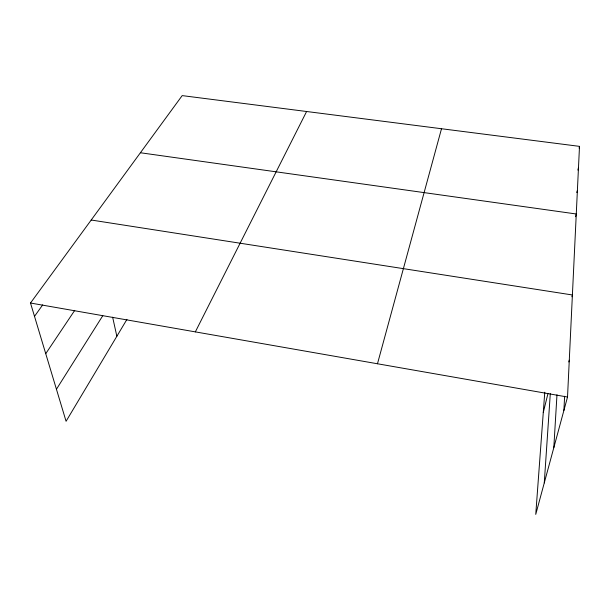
<?xml version="1.0" encoding="UTF-8"?>
<svg xmlns="http://www.w3.org/2000/svg" width="610" height="610" viewBox="0 0 610 610"><rect width="100%" height="100%" fill="white"/><g stroke="black" fill="none" stroke-linecap="round" stroke-linejoin="round"><path stroke-width="0.91" d="M544.776 392.215L535.748 514.39L567.521 397.034L579.5 146.362L182.192 95.61L30.5 303.025L66.078 421.281L126.933 319.396M563.899 410.408L564.624 396.233M553.804 447.687L556.976 394.784M544.265 482.914L550.296 393.648M579.111 148.123L579.5 146.362M577.891 170.091L578.493 167.407M576.801 192.615L577.212 190.808M575.626 216.733L576.267 213.988L140.399 152.752M543.274 412.505L548.016 393.374M571.959 296.735L572.393 294.973L91.21 220.019M568.81 361.966L569.283 360.182M377.476 363.766L441.51 128.733M195.345 331.886L306.609 111.5M56.44 389.249L102.793 315.683M45.742 353.678L74.725 310.376M34.511 316.346L42.708 304.863M30.5 303.025L567.521 397.034M112.644 317.208L116.853 336.27"/></g></svg>
